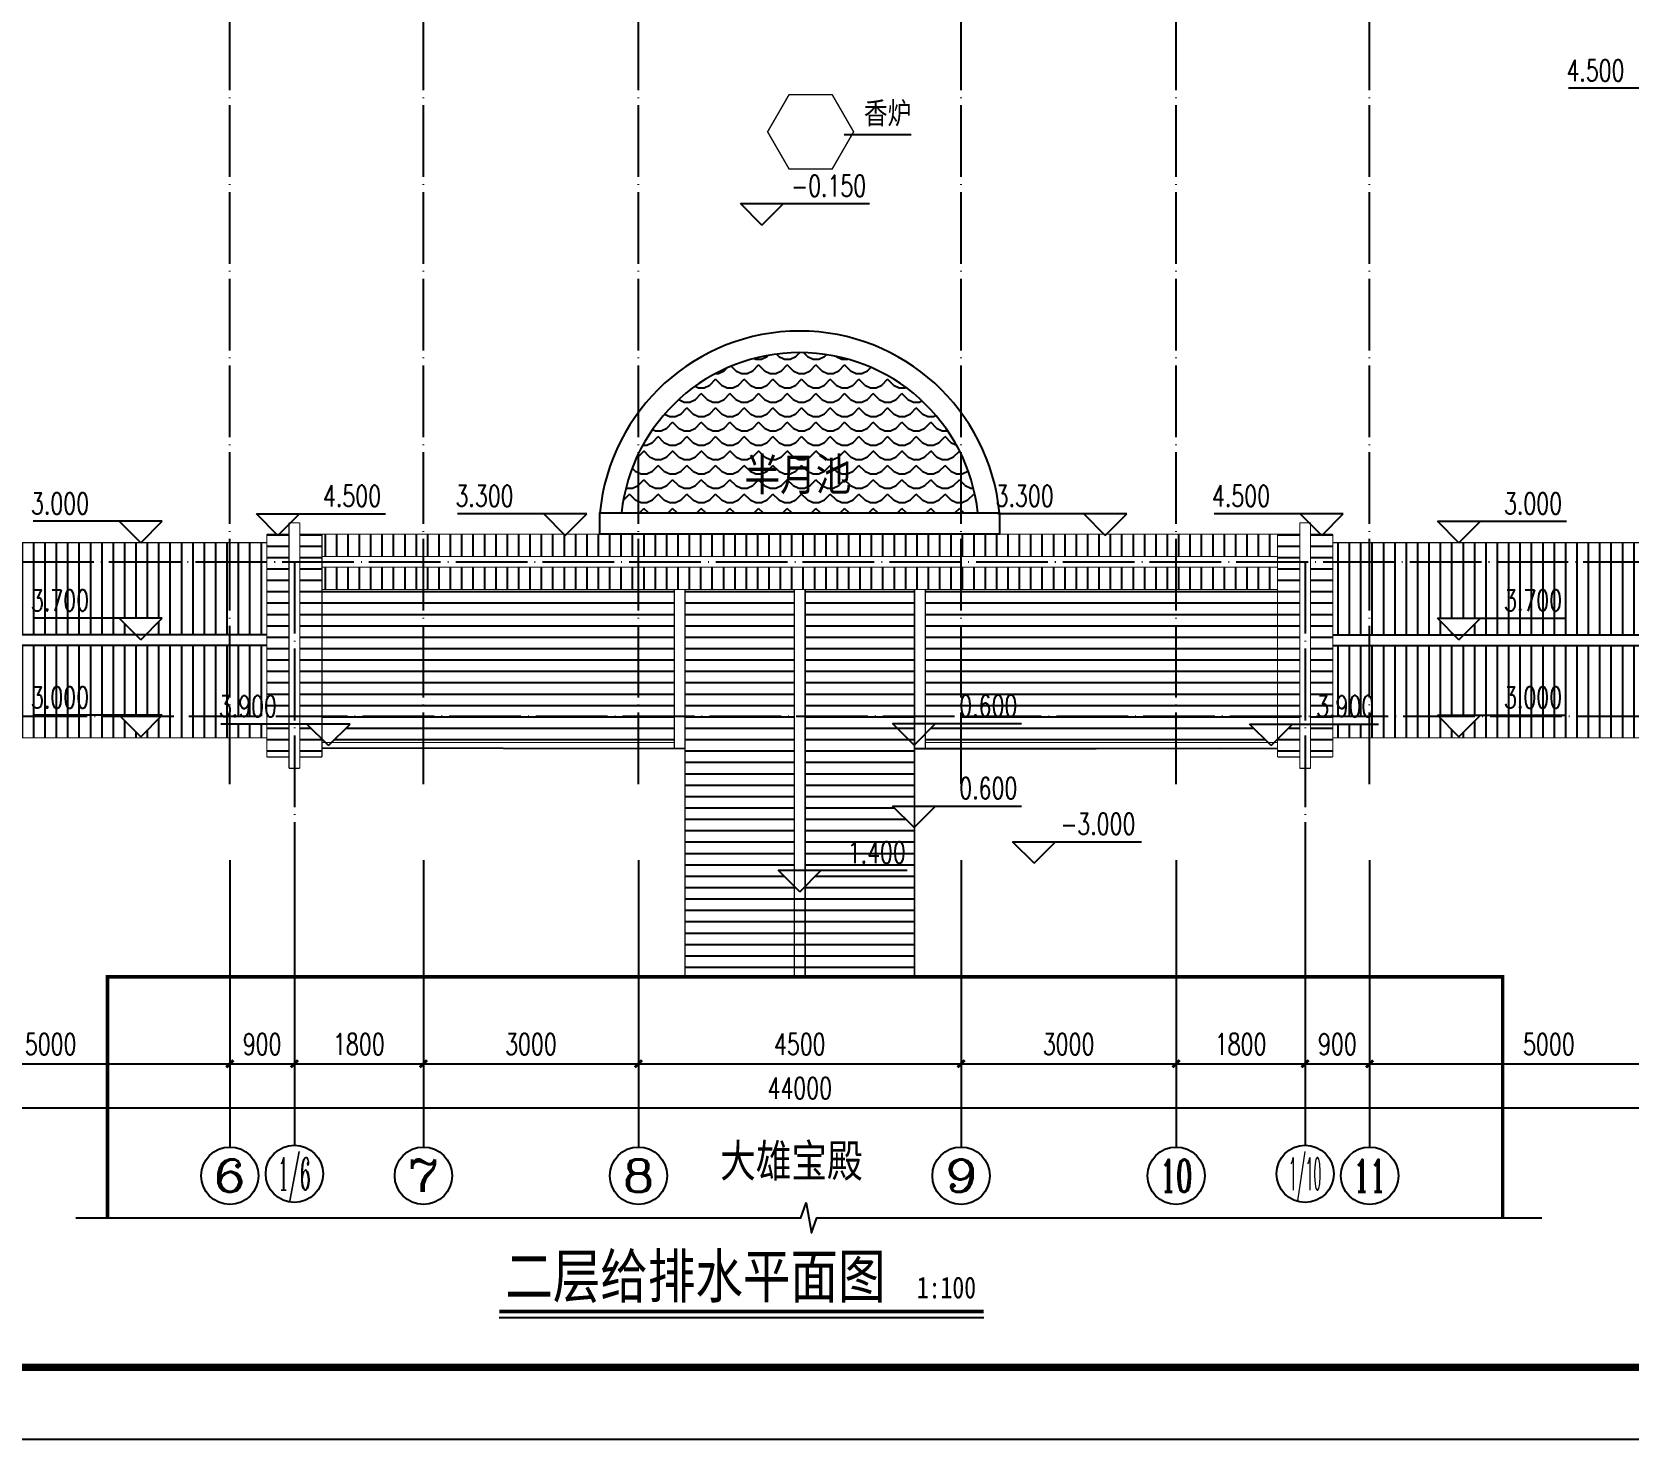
# Model space of a CAD drawing. Extents: x 8254 to 366479, y -216343 to -120021.
# Drawn here: x 194503 to 216783, y -178891 to -159263 of the extents above; entities that cross this region are included whole.
import ezdxf
from ezdxf.enums import TextEntityAlignment as Align

# ---------------------------------------------------------------- set-up
doc = ezdxf.new("R2010")
doc.units = 0
doc.header["$LTSCALE"] = 500
doc.header["$MEASUREMENT"] = 0
doc.linetypes.add('DOTE', pattern=[2.42, 2, -0.2, 0.02, -0.2])
doc.layers.get('0').update_dxf_attribs({"linetype": 'CONTINUOUS'})
doc.layers.get('Defpoints').update_dxf_attribs({"linetype": 'CONTINUOUS'})
for name, color, linetype in [('AXIS', 3, 'CONTINUOUS'), ('AXIS_TEXT', 7, 'CONTINUOUS'), ('DIM_ELEV', 3, 'CONTINUOUS'), ('DIM_SYMB', 3, 'CONTINUOUS'), ('DOTE', 1, 'DOTE'), ('PUB_TITLE', 4, 'CONTINUOUS')]:
    doc.layers.add(name, color=color, linetype=linetype)
doc.styles.add('_TCH_AXIS', font='COMPLEX', dxfattribs={"bigfont": 'GBCBIG'})
doc.styles.add('_TCH_DIM', font='SIMPLEX', dxfattribs={"bigfont": 'GBCBIG'})
doc.styles.add('_TCH_DIM_T3', font='SIMPLEX', dxfattribs={"width": 0.705882, "bigfont": 'GBCBIG'})
doc.styles.add('COMPLEX', font='COMPLEX')
doc.styles.add('宋体', font='SimSun.ttf', dxfattribs={"width": 0.8})
doc.dimstyles.new('_TCH_ARCH&&100', dxfattribs={"dimtxt": 297.5, "dimasz": 100, "dimexe": 250, "dimexo": 300, "dimgap": 126.25, "dimtad": 1, "dimlfac": 0.001, "dimzin": 0, "dimdsep": 46, "dimtxsty": '_TCH_DIM_T3', "dimblk": 'ARCHTICK', "dimcen": 0.09, "dimclrt": 7, "dimazin": 2, "dimtfac": 1, "dimtix": 1, "dimtmove": 2, "dimatfit": 3, "dimfxl": 0, "dimtolj": 1, "dimtzin": 0, "dimarcsym": 0})
pattern_1 = [(90, (0, -78328.64), (-158.75, 1e-14), [])]
pattern_2 = [(180, (-74300, -78328.64), (-1e-14, -158.75), [])]
pattern_3 = [(180, (-74300, -78328.64), (-1e-14, -158.75), [])]

# ---------------------------------------------------------------- blocks, each defined once
blk = doc.blocks.new('rgthrt')
h = blk.add_hatch()
h.set_pattern_fill('水', color=251, scale=100, style=0)
h.set_pattern_definition([(0, (0, -78028.64), (200, 200), [80, -320]), (45, (160, -77988.64), (4e-14, 400), [113.1368, -169.7056, 113.1372, -169.70582]), (135, (320, -77988.64), (-400, 4e-14), [113.1368, -169.7056, 113.1372, -169.70582]), (26.56505, (80, -78028.64), (400, 3e-07), [89.44, -804.9872]), (26.56505, (280, -77828.64), (400, 3e-07), [89.44, -804.9872]), (333.43495, (320, -77988.64), (400, -3e-07), [89.44, -804.9872]), (333.43495, (120, -77788.64), (400, -3e-07), [89.44, -804.9872])])
h.paths.add_polyline_path([(202964.227, -165144.552), (202964.227, -165970.327), (207464.227, -165970.327), (207464.227, -165150.663, 0.627600658)])
h.paths.add_polyline_path([(207464.227, -165150.663), (207464.227, -165970.327), (207697.384, -165970.327, 0.085895055)])
h.paths.add_polyline_path([(202964.227, -165144.552, 0.086579103), (202728.119, -165970.327), (202964.227, -165970.327)])
h.paths.add_polyline_path([(204294.618, -165876.25), (206146.263, -165876.25), (206146.263, -164987.643), (204294.618, -164987.643)], flags=24)
h = blk.add_hatch()
h.set_pattern_fill('ANSI31', color=251, scale=100, angle=45, style=0)
h.set_pattern_definition([(90, (410428.45, -78328.64), (158.75, 1e-14), [])])
h.paths.add_polyline_path([(193189.227, -168880.327), (193349.227, -168880.327), (193349.227, -168805.504), (195731.091, -168805.504), (196019.963, -169094.376), (196308.835, -168805.504), (197264.227, -168805.504), (197264.227, -169110.504), (193189.227, -169110.504)])
h.paths.add_polyline_path([(197264.227, -168918.785), (197779.227, -168918.785), (197779.227, -169110.504), (197264.227, -169110.504)])
h.paths.add_polyline_path([(192989.227, -167823.004), (197264.227, -167823.004), (197264.227, -168805.504), (196308.835, -168805.504), (196319.963, -168794.376), (195719.963, -168794.376), (195731.091, -168805.504), (193349.227, -168805.504), (193349.227, -168730.327), (193189.227, -168730.327), (193189.227, -168420.327), (192989.227, -168420.327)])
h.paths.add_polyline_path([(197264.227, -167823.004), (197779.227, -167823.004), (197779.227, -168805.504), (197264.227, -168805.504)])
h.paths.add_polyline_path([(192989.227, -166655.504), (197264.227, -166655.504), (197264.227, -167673.004), (196087.391, -167673.004), (196319.963, -167440.432), (195719.963, -167440.432), (195952.536, -167673.004), (192989.227, -167673.004)])
h.paths.add_polyline_path([(197264.227, -166655.504), (197779.227, -166655.504), (197779.227, -167673.004), (197264.227, -167673.004)])
h.paths.add_polyline_path([(197264.227, -166387.008), (197779.227, -166387.008), (197779.227, -166655.504), (197264.227, -166655.504)])
h.paths.add_polyline_path([(192989.227, -166387.008), (196017.844, -166387.008), (196019.963, -166389.127), (196022.083, -166387.008), (197264.227, -166387.008), (197264.227, -166655.504), (192989.227, -166655.504)])
h.paths.add_polyline_path([(198054.445, -168893.16), (197065.695, -168893.16), (197065.695, -168446.91), (198054.445, -168446.91)], flags=9)
h.paths.add_polyline_path([(195434.338, -168768.751), (194445.588, -168768.751), (194445.588, -168322.501), (195434.338, -168322.501)], flags=24)
h.paths.add_polyline_path([(195434.338, -167414.807), (194445.588, -167414.807), (194445.588, -166968.557), (195434.338, -166968.557)], flags=24)
h = blk.add_hatch()
h.set_pattern_fill('ANSI31', color=251, scale=100, angle=135, style=0)
h.set_pattern_definition(pattern_3)
h.paths.add_polyline_path([(198549.227, -166270.327), (198239.227, -166270.327), (198239.227, -166655.504), (198549.227, -166655.504)])
h.paths.add_polyline_path([(198089.227, -166270.327), (197779.227, -166270.327), (197779.227, -166655.504), (198089.227, -166655.504)])
h.paths.add_polyline_path([(198089.227, -166655.504), (197779.227, -166655.504), (197779.227, -168805.504), (198089.227, -168805.504)])
h.paths.add_polyline_path([(198549.227, -166655.504), (198239.227, -166655.504), (198239.227, -168805.504), (198549.227, -168805.504)])
h.paths.add_polyline_path([(198340.07, -168918.785), (198239.227, -168918.785), (198239.227, -169375.504), (198549.227, -169375.504), (198549.227, -169127.942)])
h.paths.add_polyline_path([(198089.227, -168918.785), (197779.227, -168918.785), (197779.227, -169375.504), (198089.227, -169375.504)])
h.paths.add_polyline_path([(197065.695, -168893.16), (198054.445, -168893.16), (198054.445, -168446.91), (197065.695, -168446.91)], flags=9)
h = blk.add_hatch()
h.set_pattern_fill('ANSI31', color=251, scale=100, angle=45, style=0)
h.set_pattern_definition(pattern_1)
h.paths.add_polyline_path([(211879.227, -166270.327), (210464.227, -166270.327), (210464.227, -166580.327), (211879.227, -166580.327)])
h.paths.add_polyline_path([(211879.227, -166730.327), (210464.227, -166730.327), (210464.227, -167040.327), (211879.227, -167040.327)])
h.paths.add_polyline_path([(210464.227, -166730.327), (207464.227, -166730.327), (207464.227, -167040.327), (210464.227, -167040.327)])
h.paths.add_polyline_path([(210464.227, -166270.327), (209490.457, -166270.327), (209475.954, -166284.829), (209461.452, -166270.327), (207464.227, -166270.327), (207464.227, -166580.327), (210464.227, -166580.327)])
h.paths.add_polyline_path([(207464.227, -166730.327), (202964.227, -166730.327), (202964.227, -167040.327), (207464.227, -167040.327)])
h.paths.add_polyline_path([(207464.227, -166270.327), (202964.227, -166270.327), (202964.227, -166580.327), (207464.227, -166580.327)])
h.paths.add_polyline_path([(202964.227, -166730.327), (199964.227, -166730.327), (199964.227, -167040.327), (202964.227, -167040.327)])
h.paths.add_polyline_path([(202964.227, -166270.327), (201956.275, -166270.327), (201941.772, -166284.829), (201927.27, -166270.327), (199964.227, -166270.327), (199964.227, -166580.327), (202964.227, -166580.327)])
h.paths.add_polyline_path([(199964.227, -166270.327), (198549.227, -166270.327), (198549.227, -166580.327), (199964.227, -166580.327)])
h.paths.add_polyline_path([(199964.227, -166730.327), (198549.227, -166730.327), (198549.227, -167040.327), (199964.227, -167040.327)])
h = blk.add_hatch()
h.set_pattern_fill('ANSI31', color=251, scale=100, angle=135, style=0)
h.set_pattern_definition(pattern_3)
h.paths.add_polyline_path([(212189.227, -166270.327), (211879.227, -166270.327), (211879.227, -166655.504), (212189.227, -166655.504)])
h.paths.add_polyline_path([(212649.227, -166270.327), (212509.251, -166270.327), (212494.749, -166284.829), (212480.247, -166270.327), (212339.227, -166270.327), (212339.227, -166655.504), (212649.227, -166655.504)])
h.paths.add_polyline_path([(212649.227, -166655.504), (212339.227, -166655.504), (212339.227, -168805.504), (212649.227, -168805.504)])
h.paths.add_polyline_path([(212189.227, -166655.504), (211879.227, -166655.504), (211879.227, -168805.504), (212189.227, -168805.504)])
h.paths.add_polyline_path([(212189.227, -168805.504), (211879.227, -168805.504), (211879.227, -168918.785), (212189.227, -168918.785)])
h.paths.add_polyline_path([(212189.227, -168918.785), (212088.384, -168918.785), (211879.227, -169127.942), (211879.227, -169375.504), (212189.227, -169375.504)])
h.paths.add_polyline_path([(212649.227, -168918.785), (212339.227, -168918.785), (212339.227, -169375.504), (212649.227, -169375.504)])
h.paths.add_polyline_path([(212649.227, -168805.504), (212339.227, -168805.504), (212339.227, -168918.785), (212649.227, -168918.785)])
h.paths.add_polyline_path([(212374.009, -168893.16), (213362.759, -168893.16), (213362.759, -168446.91), (212374.009, -168446.91)], flags=9)
h = blk.add_hatch()
h.set_pattern_fill('ANSI31', color=251, scale=100, angle=45, style=0)
h.set_pattern_definition(pattern_1)
h.paths.add_polyline_path([(217239.227, -168880.327), (217079.227, -168880.327), (217079.227, -168805.504), (214697.363, -168805.504), (214408.491, -169094.376), (214119.619, -168805.504), (213164.227, -168805.504), (213164.227, -169110.504), (217239.227, -169110.504)])
h.paths.add_polyline_path([(213164.227, -168918.785), (212649.227, -168918.785), (212649.227, -169110.504), (213164.227, -169110.504)])
h.paths.add_polyline_path([(217439.227, -167823.004), (213164.227, -167823.004), (213164.227, -168805.504), (214119.619, -168805.504), (214108.491, -168794.376), (214708.491, -168794.376), (214697.363, -168805.504), (217079.227, -168805.504), (217079.227, -168730.327), (217239.227, -168730.327), (217239.227, -168420.327), (217439.227, -168420.327)])
h.paths.add_polyline_path([(213164.227, -167823.004), (212649.227, -167823.004), (212649.227, -168805.504), (213164.227, -168805.504)])
h.paths.add_polyline_path([(217439.227, -166655.504), (213164.227, -166655.504), (213164.227, -167673.004), (214341.063, -167673.004), (214108.491, -167440.432), (214708.491, -167440.432), (214475.918, -167673.004), (217439.227, -167673.004)])
h.paths.add_polyline_path([(213164.227, -166655.504), (212649.227, -166655.504), (212649.227, -167673.004), (213164.227, -167673.004)])
h.paths.add_polyline_path([(213164.227, -166387.008), (212649.227, -166387.008), (212649.227, -166655.504), (213164.227, -166655.504)])
h.paths.add_polyline_path([(217439.227, -166387.008), (214410.611, -166387.008), (214408.491, -166389.127), (214406.371, -166387.008), (213164.227, -166387.008), (213164.227, -166655.504), (217439.227, -166655.504)])
h.paths.add_polyline_path([(212374.009, -168893.16), (213362.759, -168893.16), (213362.759, -168446.91), (212374.009, -168446.91)], flags=9)
h.paths.add_polyline_path([(214994.116, -168768.751), (215982.866, -168768.751), (215982.866, -168322.501), (214994.116, -168322.501)], flags=24)
h.paths.add_polyline_path([(214994.116, -167414.807), (215982.866, -167414.807), (215982.866, -166968.557), (214994.116, -166968.557)], flags=24)
h = blk.add_hatch()
h.set_pattern_fill('ANSI31', color=251, scale=100, angle=135, style=0)
h.set_pattern_definition([(180, (0, -78328.64), (-1e-14, -158.75), [])])
h.paths.add_polyline_path([(207464.227, -167040.327), (206964.227, -167040.327), (206964.227, -168805.504), (207464.227, -168805.504)])
h.paths.add_polyline_path([(207464.227, -168910.105), (207108.901, -168910.105), (206964.227, -169054.779), (206964.227, -169175.504), (207464.227, -169175.504)])
h.paths.add_polyline_path([(210464.227, -168805.504), (207464.227, -168805.504), (207464.227, -169175.504), (210464.227, -169175.504)])
h.paths.add_polyline_path([(210464.227, -167040.327), (207464.227, -167040.327), (207464.227, -168805.504), (210464.227, -168805.504)])
h.paths.add_polyline_path([(211488.384, -168918.785), (211879.227, -168918.785), (211879.227, -168805.504), (210464.227, -168805.504), (210464.227, -169175.504), (211745.104, -169175.504)])
h.paths.add_polyline_path([(211879.227, -167040.327), (210464.227, -167040.327), (210464.227, -168805.504), (211879.227, -168805.504)])
h.paths.add_polyline_path([(203464.227, -167040.327), (202964.227, -167040.327), (202964.227, -168805.504), (203464.227, -168805.504)])
h.paths.add_polyline_path([(203464.227, -168805.504), (202964.227, -168805.504), (202964.227, -169175.504), (203464.227, -169175.504)])
h.paths.add_polyline_path([(202964.227, -168805.504), (199964.227, -168805.504), (199964.227, -169175.504), (202964.227, -169175.504)])
h.paths.add_polyline_path([(202964.227, -167040.327), (199964.227, -167040.327), (199964.227, -168805.504), (202964.227, -168805.504)])
h.paths.add_polyline_path([(199964.227, -167040.327), (198549.227, -167040.327), (198549.227, -168805.504), (199964.227, -168805.504)])
h.paths.add_polyline_path([(199964.227, -168805.504), (198549.227, -168805.504), (198549.227, -168918.785), (198940.07, -168918.785), (198683.351, -169175.504), (199964.227, -169175.504)])
h.paths.add_polyline_path([(207134.526, -168884.48), (208383.276, -168884.48), (208383.276, -168438.23), (207134.526, -168438.23)], flags=9)
h = blk.add_hatch()
h.set_pattern_fill('ANSI31', color=251, scale=100, angle=135, style=0)
h.set_pattern_definition(pattern_2)
h.paths.add_polyline_path([(205139.227, -167040.327), (203614.227, -167040.327), (203614.227, -168805.504), (205139.227, -168805.504)])
h.paths.add_polyline_path([(205139.227, -168805.504), (203614.227, -168805.504), (203614.227, -172443.423), (205289.223, -172443.423), (205289.259, -171180.93), (205213.271, -171256.918), (204913.271, -170956.918), (205139.227, -170956.918)])
h = blk.add_hatch()
h.set_pattern_fill('ANSI31', color=251, scale=100, angle=135, style=0)
h.set_pattern_definition(pattern_2)
h.paths.add_polyline_path([(206814.227, -167040.327), (205289.376, -167040.327), (205289.326, -168805.504), (206814.227, -168805.504)])
h.paths.add_polyline_path([(206814.227, -168805.504), (205289.326, -168805.504), (205289.265, -170956.918), (205513.271, -170956.918), (205289.259, -171180.93), (205289.223, -172443.423), (206814.227, -172443.423), (206814.227, -170357.166), (206808.901, -170362.492), (206508.901, -170062.492), (206814.227, -170062.492)])
h.paths.add_polyline_path([(205798.896, -170931.293), (206787.646, -170931.293), (206787.646, -170485.043), (205798.896, -170485.043)], flags=24)
at = {"color": 251}
for p, q in [((205831.695, -160695.539), (206769.936, -160695.539)), ((197779.227, -167673.004), (192989.227, -167673.004)), ((212649.227, -167673.004), (217439.227, -167673.004)), ((197779.227, -167823.004), (192989.227, -167823.004)), ((212649.227, -167823.004), (217439.227, -167823.004)), ((203610.821, -169263.441), (198549.227, -169253.697)), ((206817.633, -169263.441), (211879.227, -169253.697)), ((206817.633, -169263.441), (211067.604, -169255.259))]:
    blk.add_line(p, q, dxfattribs=at)
at = {"color": 251, "const_width": 20}
blk.add_lwpolyline([(205065.59, -160136.089), (204765.59, -160655.704), (205065.59, -161175.32), (205665.59, -161175.32), (205965.59, -160655.704), (205665.59, -160136.089)], close=True, dxfattribs=at)
at = {"color": 251}
blk.add_lwpolyline([(202426.616, -165970.327), (208001.63, -165970.327), (208001.63, -166270.327), (202426.616, -166270.327)], close=True, dxfattribs=at)
for points, const_width in [([(198089.227, -166110.327), (198239.227, -166110.327)], 15), ([(198089.227, -166110.327), (198089.227, -169535.504)], 15), ([(198239.227, -166110.327), (198239.227, -169535.504)], 15), ([(212339.227, -166110.327), (212189.227, -166110.327)], 15), ([(212189.227, -166110.327), (212189.227, -169535.504)], 15), ([(212339.227, -166110.327), (212339.227, -169535.504)], 15), ([(192989.227, -166387.008), (197779.227, -166387.008)], 20), ([(197779.227, -166270.327), (198089.227, -166270.327)], 15), ([(197779.227, -166270.327), (197779.227, -169375.504)], 15), ([(212189.227, -166270.327), (198239.227, -166270.327)], 15), ([(198549.227, -166270.327), (198549.227, -169375.504)], 15), ([(211879.227, -166270.327), (211879.227, -169375.504)], 15), ([(212649.227, -166270.327), (212339.227, -166270.327)], 15), ([(217439.227, -166387.008), (212649.227, -166387.008)], 20), ([(212649.227, -166270.327), (212649.227, -169375.504)], 15), ([(211879.227, -166580.327), (198549.227, -166580.327)], 15), ([(211879.227, -166730.327), (198549.227, -166730.327)], 15), ([(211879.227, -167040.327), (198549.227, -167040.327)], 15), ([(203464.227, -167040.327), (203464.227, -169263.159)], 20), ([(203614.227, -167040.327), (203614.227, -172443.423)], 20), ([(205139.227, -167040.327), (205139.227, -172431.859)], 20), ([(205289.376, -167040.327), (205289.223, -172443.423)], 20), ([(206814.227, -167040.327), (206814.227, -172443.423)], 20), ([(206964.227, -167040.327), (206964.227, -169263.159)], 20), ([(197779.227, -167673.004), (192989.227, -167673.004)], 15), ([(212649.227, -167673.004), (217439.227, -167673.004)], 15), ([(197779.227, -167823.004), (192989.227, -167823.004)], 15), ([(212649.227, -167823.004), (217439.227, -167823.004)], 15), ([(193189.227, -169110.504), (197779.227, -169110.504)], 15), ([(198549.227, -169175.504), (203464.227, -169175.504)], 15), ([(198549.227, -169255.504), (203614.227, -169255.504)], 15), ([(198549.227, -169255.504), (203614.227, -169255.504)], 15), ([(198549.227, -169255.504), (203614.227, -169255.504)], 15), ([(199349.404, -169175.504), (203464.227, -169175.504)], 15), ([(199349.404, -169175.504), (203464.227, -169175.504)], 15), ([(203614.227, -169149.438), (203614.227, -172443.423)], 20), ([(203614.227, -169149.438), (203614.227, -172443.423)], 20), ([(206814.227, -169149.438), (206814.227, -172443.423)], 20), ([(211079.05, -169255.504), (206814.227, -169255.504)], 15), ([(211879.227, -169255.504), (206814.227, -169255.504)], 15), ([(211079.05, -169175.504), (206964.227, -169175.504)], 15), ([(211879.227, -169175.504), (206964.227, -169175.504)], 15), ([(217239.227, -169110.504), (212649.227, -169110.504)], 15), ([(197779.227, -169375.504), (198089.227, -169375.504)], 20), ([(198089.227, -169535.504), (198239.227, -169535.504)], 20), ([(198239.227, -169375.504), (198549.227, -169375.504)], 20), ([(212189.227, -169375.504), (211879.227, -169375.504)], 20), ([(212339.227, -169535.504), (212189.227, -169535.504)], 20), ([(212649.227, -169375.504), (212339.227, -169375.504)], 20), ([(195558.784, -175805.532), (195558.784, -172443.423), (215019.554, -172443.423), (215019.554, -175805.532)], 50)]:
    blk.add_lwpolyline(points, dxfattribs=dict(at, const_width=const_width))
for radius, start, end in [(2798.594, 5.4082258, 174.5917742), (2498.594, 6.0598784, 173.9401216)]:
    blk.add_arc((205212.752, -166234.098), radius, start, end, dxfattribs=at)
at = {"layer": 'DIM_ELEV', "color": 251}
for p, q in [((217739.227, -160048.137), (215939.227, -160048.137)), ((204687.14, -161957.956), (204387.14, -161657.956)), ((204387.14, -161657.956), (206187.14, -161657.956)), ((204687.14, -161957.956), (204987.14, -161657.956)), ((196319.963, -166089.127), (194519.963, -166089.127)), ((196019.963, -166389.127), (195719.963, -166089.127)), ((196019.963, -166389.127), (196319.963, -166089.127)), ((197933.706, -166284.829), (197633.706, -165984.829)), ((197633.706, -165984.829), (199433.706, -165984.829)), ((197933.706, -166284.829), (198233.706, -165984.829)), ((202241.772, -165984.829), (200441.772, -165984.829)), ((201941.772, -166284.829), (201641.772, -165984.829)), ((201941.772, -166284.829), (202241.772, -165984.829)), ((209775.954, -165984.829), (207975.954, -165984.829)), ((209475.954, -166284.829), (209175.954, -165984.829)), ((209475.954, -166284.829), (209775.954, -165984.829)), ((212794.749, -165984.829), (210994.749, -165984.829)), ((212494.749, -166284.829), (212194.749, -165984.829)), ((212494.749, -166284.829), (212794.749, -165984.829)), ((214408.491, -166389.127), (214108.491, -166089.127)), ((214108.491, -166089.127), (215908.491, -166089.127)), ((214408.491, -166389.127), (214708.491, -166089.127)), ((196319.963, -167440.432), (194519.963, -167440.432)), ((196019.963, -167740.432), (195719.963, -167440.432)), ((196019.963, -167740.432), (196319.963, -167440.432)), ((214408.491, -167740.432), (214108.491, -167440.432)), ((214108.491, -167440.432), (215908.491, -167440.432)), ((214408.491, -167740.432), (214708.491, -167440.432)), ((196319.963, -168794.376), (194519.963, -168794.376)), ((196019.963, -169094.376), (195719.963, -168794.376)), ((196019.963, -169094.376), (196319.963, -168794.376)), ((214408.491, -169094.376), (214108.491, -168794.376)), ((214108.491, -168794.376), (215908.491, -168794.376)), ((214408.491, -169094.376), (214708.491, -168794.376)), ((198940.07, -168918.785), (197140.07, -168918.785)), ((198640.07, -169218.785), (198340.07, -168918.785)), ((198640.07, -169218.785), (198940.07, -168918.785)), ((206808.901, -169210.105), (206508.901, -168910.105)), ((206508.901, -168910.105), (208308.901, -168910.105)), ((206808.901, -169210.105), (207108.901, -168910.105)), ((211788.384, -169218.785), (211488.384, -168918.785)), ((211488.384, -168918.785), (213288.384, -168918.785)), ((211788.384, -169218.785), (212088.384, -168918.785)), ((206808.901, -170362.492), (206508.901, -170062.492)), ((206508.901, -170062.492), (208308.901, -170062.492)), ((206808.901, -170362.492), (207108.901, -170062.492)), ((208481.963, -170859.557), (208181.963, -170559.557)), ((208181.963, -170559.557), (209981.963, -170559.557)), ((208481.963, -170859.557), (208181.963, -170559.557)), ((208181.963, -170559.557), (209981.963, -170559.557)), ((208481.963, -170859.557), (208781.963, -170559.557)), ((208481.963, -170859.557), (208781.963, -170559.557)), ((205213.271, -171256.918), (204913.271, -170956.918)), ((204913.271, -170956.918), (206713.271, -170956.918)), ((205213.271, -171256.918), (205513.271, -170956.918))]:
    blk.add_line(p, q, dxfattribs=at)
at = {"layer": 'DOTE', "color": 251}
for p, q in [((197264.227, -169755.504), (197264.227, -143155.504)), ((199964.227, -169755.504), (199964.227, -143155.504)), ((202964.227, -169755.504), (202964.227, -143155.504)), ((207464.227, -169755.504), (207464.227, -143155.504)), ((210464.227, -169755.504), (210464.227, -143155.504)), ((213164.227, -169755.504), (213164.227, -143155.504)), ((182264.227, -166655.504), (228464.227, -166655.504)), ((198164.227, -166655.504), (198164.227, -174791.547)), ((212264.227, -166655.504), (212264.227, -174791.547)), ((189433.644, -168805.504), (228664.227, -168805.504))]:
    blk.add_line(p, q, dxfattribs=at)
at = {"color": 251, "style": '宋体', "width": 0.8}
for s, height, p in [('香炉', 303.7975, (206108.259, -160546.239, 7005.198)), ('半月池', 455.6962, (204442.719, -165662.326, 1099890))]:
    blk.add_text(s, height=height, dxfattribs=at).set_placement(p)
at = {"layer": 'DIM_ELEV', "color": 7, "style": '_TCH_DIM', "width": 0.705882}
for s, p in [('4.500', (215909.227, -159948.037)), ('-0.150', (205097.14, -161557.856)), ('3.000', (194489.963, -165989.027)), ('4.500', (198563.706, -165884.729)), ('3.300', (200411.772, -165884.729)), ('3.300', (207945.954, -165884.729)), ('4.500', (210964.749, -165884.729)), ('3.000', (215038.491, -165989.027)), ('3.700', (194489.963, -167340.332)), ('3.700', (215038.491, -167340.332)), ('3.000', (194489.963, -168694.276)), ('3.000', (215038.491, -168694.276)), ('3.900', (197110.07, -168818.685)), ('0.600', (207438.901, -168810.005)), ('3.900', (212418.384, -168818.685)), ('0.600', (207438.901, -169962.392)), ('-3.000', (208851.963, -170459.457)), ('-3.000', (208851.963, -170459.457)), ('1.400', (205883.271, -170856.818))]:
    blk.add_text(s, height=297.5, dxfattribs=at).set_placement(p)
blk = doc.blocks.new('_ArchTick')
at = {"color": 0, "linetype": 'ByBlock', "const_width": 0.4}
blk.add_lwpolyline([(-0.5, -0.5), (0.5, 0.5)], dxfattribs=at)
blk = doc.blocks.new('*D167')
at = {"layer": 'AXIS', "color": 0, "lineweight": -2}
for p, q in [((192264, -170857), (192264, -173907)), ((197264, -170857), (197264, -173907)), ((192264, -173657), (197264, -173657))]:
    blk.add_line(p, q, dxfattribs=at)
at = {"layer": 'Defpoints', "color": 0}
for p in [(192264, -170557), (197264, -170557), (197264, -173657)]:
    blk.add_point(p, dxfattribs=at)
at = {"layer": 'AXIS', "color": 0, "lineweight": -2, "xscale": 100, "yscale": 100, "zscale": 100, "rotation": 180}
blk.add_blockref('_ArchTick', (192264, -173657), dxfattribs=at)
at = {"layer": 'AXIS', "color": 0, "lineweight": -2, "xscale": 100, "yscale": 100, "zscale": 100}
blk.add_blockref('_ArchTick', (197264, -173657), dxfattribs=at)
at = {"layer": 'AXIS', "color": 7, "insert": (194764, -173382), "char_height": 297.5, "attachment_point": 5, "style": '_TCH_DIM_T3'}
blk.add_mtext('\\A1;5000', dxfattribs=at)
blk = doc.blocks.new('*D168')
at = {"layer": 'AXIS', "color": 0, "lineweight": -2}
for p, q in [((197264, -170857), (197264, -173907)), ((198164, -170857), (198164, -173907)), ((197264, -173657), (198164, -173657))]:
    blk.add_line(p, q, dxfattribs=at)
at = {"layer": 'Defpoints', "color": 0}
for p in [(197264, -170557), (198164, -170557), (198164, -173657)]:
    blk.add_point(p, dxfattribs=at)
at = {"layer": 'AXIS', "color": 0, "lineweight": -2, "xscale": 100, "yscale": 100, "zscale": 100, "rotation": 180}
blk.add_blockref('_ArchTick', (197264, -173657), dxfattribs=at)
at = {"layer": 'AXIS', "color": 0, "lineweight": -2, "xscale": 100, "yscale": 100, "zscale": 100}
blk.add_blockref('_ArchTick', (198164, -173657), dxfattribs=at)
at = {"layer": 'AXIS', "color": 7, "insert": (197714, -173382), "char_height": 297.5, "attachment_point": 5, "style": '_TCH_DIM_T3'}
blk.add_mtext('\\A1;900', dxfattribs=at)
blk = doc.blocks.new('*D169')
at = {"layer": 'AXIS', "color": 0, "lineweight": -2}
for p, q in [((198164, -170857), (198164, -173907)), ((199964, -170857), (199964, -173907)), ((198164, -173657), (199964, -173657))]:
    blk.add_line(p, q, dxfattribs=at)
at = {"layer": 'Defpoints', "color": 0}
for p in [(198164, -170557), (199964, -170557), (199964, -173657)]:
    blk.add_point(p, dxfattribs=at)
at = {"layer": 'AXIS', "color": 0, "lineweight": -2, "xscale": 100, "yscale": 100, "zscale": 100, "rotation": 180}
blk.add_blockref('_ArchTick', (198164, -173657), dxfattribs=at)
at = {"layer": 'AXIS', "color": 0, "lineweight": -2, "xscale": 100, "yscale": 100, "zscale": 100}
blk.add_blockref('_ArchTick', (199964, -173657), dxfattribs=at)
at = {"layer": 'AXIS', "color": 7, "insert": (199064, -173382), "char_height": 297.5, "attachment_point": 5, "style": '_TCH_DIM_T3'}
blk.add_mtext('\\A1;1800', dxfattribs=at)
blk = doc.blocks.new('*D170')
at = {"layer": 'AXIS', "color": 0, "lineweight": -2}
for p, q in [((199964, -170857), (199964, -173907)), ((202964, -170857), (202964, -173907)), ((199964, -173657), (202964, -173657))]:
    blk.add_line(p, q, dxfattribs=at)
at = {"layer": 'Defpoints', "color": 0}
for p in [(199964, -170557), (202964, -170557), (202964, -173657)]:
    blk.add_point(p, dxfattribs=at)
at = {"layer": 'AXIS', "color": 0, "lineweight": -2, "xscale": 100, "yscale": 100, "zscale": 100, "rotation": 180}
blk.add_blockref('_ArchTick', (199964, -173657), dxfattribs=at)
at = {"layer": 'AXIS', "color": 0, "lineweight": -2, "xscale": 100, "yscale": 100, "zscale": 100}
blk.add_blockref('_ArchTick', (202964, -173657), dxfattribs=at)
at = {"layer": 'AXIS', "color": 7, "insert": (201464, -173382), "char_height": 297.5, "attachment_point": 5, "style": '_TCH_DIM_T3'}
blk.add_mtext('\\A1;3000', dxfattribs=at)
blk = doc.blocks.new('*D171')
at = {"layer": 'AXIS', "color": 0, "lineweight": -2}
for p, q in [((202964, -170857), (202964, -173907)), ((207464, -170857), (207464, -173907)), ((202964, -173657), (207464, -173657))]:
    blk.add_line(p, q, dxfattribs=at)
at = {"layer": 'Defpoints', "color": 0}
for p in [(202964, -170557), (207464, -170557), (207464, -173657)]:
    blk.add_point(p, dxfattribs=at)
at = {"layer": 'AXIS', "color": 0, "lineweight": -2, "xscale": 100, "yscale": 100, "zscale": 100, "rotation": 180}
blk.add_blockref('_ArchTick', (202964, -173657), dxfattribs=at)
at = {"layer": 'AXIS', "color": 0, "lineweight": -2, "xscale": 100, "yscale": 100, "zscale": 100}
blk.add_blockref('_ArchTick', (207464, -173657), dxfattribs=at)
at = {"layer": 'AXIS', "color": 7, "insert": (205214, -173382), "char_height": 297.5, "attachment_point": 5, "style": '_TCH_DIM_T3'}
blk.add_mtext('\\A1;4500', dxfattribs=at)
blk = doc.blocks.new('*D172')
at = {"layer": 'AXIS', "color": 0, "lineweight": -2}
for p, q in [((207464, -170857), (207464, -173907)), ((210464, -170857), (210464, -173907)), ((207464, -173657), (210464, -173657))]:
    blk.add_line(p, q, dxfattribs=at)
at = {"layer": 'Defpoints', "color": 0}
for p in [(207464, -170557), (210464, -170557), (210464, -173657)]:
    blk.add_point(p, dxfattribs=at)
at = {"layer": 'AXIS', "color": 0, "lineweight": -2, "xscale": 100, "yscale": 100, "zscale": 100, "rotation": 180}
blk.add_blockref('_ArchTick', (207464, -173657), dxfattribs=at)
at = {"layer": 'AXIS', "color": 0, "lineweight": -2, "xscale": 100, "yscale": 100, "zscale": 100}
blk.add_blockref('_ArchTick', (210464, -173657), dxfattribs=at)
at = {"layer": 'AXIS', "color": 7, "insert": (208964, -173382), "char_height": 297.5, "attachment_point": 5, "style": '_TCH_DIM_T3'}
blk.add_mtext('\\A1;3000', dxfattribs=at)
blk = doc.blocks.new('*D173')
at = {"layer": 'AXIS', "color": 0, "lineweight": -2}
for p, q in [((210464, -170857), (210464, -173907)), ((212264, -170857), (212264, -173907)), ((210464, -173657), (212264, -173657))]:
    blk.add_line(p, q, dxfattribs=at)
at = {"layer": 'Defpoints', "color": 0}
for p in [(210464, -170557), (212264, -170557), (212264, -173657)]:
    blk.add_point(p, dxfattribs=at)
at = {"layer": 'AXIS', "color": 0, "lineweight": -2, "xscale": 100, "yscale": 100, "zscale": 100, "rotation": 180}
blk.add_blockref('_ArchTick', (210464, -173657), dxfattribs=at)
at = {"layer": 'AXIS', "color": 0, "lineweight": -2, "xscale": 100, "yscale": 100, "zscale": 100}
blk.add_blockref('_ArchTick', (212264, -173657), dxfattribs=at)
at = {"layer": 'AXIS', "color": 7, "insert": (211364, -173382), "char_height": 297.5, "attachment_point": 5, "style": '_TCH_DIM_T3'}
blk.add_mtext('\\A1;1800', dxfattribs=at)
blk = doc.blocks.new('*D174')
at = {"layer": 'AXIS', "color": 0, "lineweight": -2}
for p, q in [((212264, -170857), (212264, -173907)), ((213164, -170857), (213164, -173907)), ((212264, -173657), (213164, -173657))]:
    blk.add_line(p, q, dxfattribs=at)
at = {"layer": 'Defpoints', "color": 0}
for p in [(212264, -170557), (213164, -170557), (213164, -173657)]:
    blk.add_point(p, dxfattribs=at)
at = {"layer": 'AXIS', "color": 0, "lineweight": -2, "xscale": 100, "yscale": 100, "zscale": 100, "rotation": 180}
blk.add_blockref('_ArchTick', (212264, -173657), dxfattribs=at)
at = {"layer": 'AXIS', "color": 0, "lineweight": -2, "xscale": 100, "yscale": 100, "zscale": 100}
blk.add_blockref('_ArchTick', (213164, -173657), dxfattribs=at)
at = {"layer": 'AXIS', "color": 7, "insert": (212714, -173382), "char_height": 297.5, "attachment_point": 5, "style": '_TCH_DIM_T3'}
blk.add_mtext('\\A1;900', dxfattribs=at)
blk = doc.blocks.new('*D175')
at = {"layer": 'AXIS', "color": 0, "lineweight": -2}
for p, q in [((213164, -170857), (213164, -173907)), ((218164, -170857), (218164, -173907)), ((213164, -173657), (218164, -173657))]:
    blk.add_line(p, q, dxfattribs=at)
at = {"layer": 'Defpoints', "color": 0}
for p in [(213164, -170557), (218164, -170557), (218164, -173657)]:
    blk.add_point(p, dxfattribs=at)
at = {"layer": 'AXIS', "color": 0, "lineweight": -2, "xscale": 100, "yscale": 100, "zscale": 100, "rotation": 180}
blk.add_blockref('_ArchTick', (213164, -173657), dxfattribs=at)
at = {"layer": 'AXIS', "color": 0, "lineweight": -2, "xscale": 100, "yscale": 100, "zscale": 100}
blk.add_blockref('_ArchTick', (218164, -173657), dxfattribs=at)
at = {"layer": 'AXIS', "color": 7, "insert": (215664, -173382), "char_height": 297.5, "attachment_point": 5, "style": '_TCH_DIM_T3'}
blk.add_mtext('\\A1;5000', dxfattribs=at)
blk = doc.blocks.new('*D178')
at = {"layer": 'AXIS', "color": 0, "lineweight": -2}
for p, q in [((183214, -170672), (183214, -174522)), ((227214, -170672), (227214, -174522)), ((183214, -174272), (227214, -174272))]:
    blk.add_line(p, q, dxfattribs=at)
at = {"layer": 'Defpoints', "color": 0}
for p in [(183214, -170372), (227214, -170372), (227214, -174272)]:
    blk.add_point(p, dxfattribs=at)
at = {"layer": 'AXIS', "color": 0, "lineweight": -2, "xscale": 100, "yscale": 100, "zscale": 100, "rotation": 180}
blk.add_blockref('_ArchTick', (183214, -174272), dxfattribs=at)
at = {"layer": 'AXIS', "color": 0, "lineweight": -2, "xscale": 100, "yscale": 100, "zscale": 100}
blk.add_blockref('_ArchTick', (227214, -174272), dxfattribs=at)
at = {"layer": 'AXIS', "color": 7, "insert": (205214, -173997), "char_height": 297.5, "attachment_point": 5, "style": '_TCH_DIM_T3'}
blk.add_mtext('\\A1;44000', dxfattribs=at)
blk = doc.blocks.new('_AXISO')
blk.add_circle((0, 0), 0.5)
at = {"layer": 'AXIS_TEXT', "style": 'COMPLEX', "width": 1.041667}
blk.add_attdef('A', text='', height=0.56, dxfattribs=at).set_placement((-0.25, -0.28), (0.25, -0.28), align=Align.FIT)

msp = doc.modelspace()

# ---------------------------------------------------------------- linework, layer by layer
at = {"const_width": 50}
msp.add_lwpolyline([(201020.919, -177111.552), (207781.494, -177111.552)], dxfattribs=at)
msp.add_lwpolyline([(201020.919, -177196.409), (207781.494, -177196.409)])
at = {"layer": 'AXIS'}
for p, q in [((197264.227, -170818.227), (197264.227, -174818.227)), ((198164.227, -170791.547), (198164.227, -174791.547)), ((199964.227, -170818.227), (199964.227, -174818.227)), ((202964.227, -170818.227), (202964.227, -174818.227)), ((207464.227, -170818.227), (207464.227, -174818.227)), ((210464.227, -170818.227), (210464.227, -174818.227)), ((212264.227, -170791.547), (212264.227, -174791.547)), ((213164.227, -170818.227), (213164.227, -174818.227))]:
    msp.add_line(p, q, dxfattribs=at)
at = {"layer": 'DIM_SYMB'}
msp.add_lwpolyline([(195113.26, -175805.532), (205226.747, -175805.532), (205303.181, -175595.532), (205377.238, -176015.532), (205451.747, -175805.532), (215565.234, -175805.532)], dxfattribs=at)
at = {"layer": 'PUB_TITLE'}
msp.add_lwpolyline([(170921.08, -178891.405), (245221.08, -178891.405), (245221.08, -136891.405), (170921.08, -136891.405)], close=True, dxfattribs=at)
at = {"layer": 'PUB_TITLE', "const_width": 100}
msp.add_lwpolyline([(173421.08, -177891.405), (244221.08, -177891.405), (244221.08, -137891.405), (173421.08, -137891.405)], close=True, dxfattribs=at)

# ---------------------------------------------------------------- block references
msp.add_blockref('rgthrt', (0, 0))
at = {"layer": 'AXIS'}
ref = msp.add_blockref('_AXISO', (197264.227, -175218.227), dxfattribs=dict(at, xscale=800, yscale=800, zscale=800))
ref.add_attrib('A', '6', dxfattribs={"layer": 'AXIS_TEXT', "height": 452.548, "style": '_TCH_AXIS', "width": 1.5}).set_placement((197037.953, -175444.501), (197490.501, -175444.501), align=Align.FIT)
ref = msp.add_blockref('_AXISO', (198164.227, -175191.547), dxfattribs=dict(at, xscale=800, yscale=800, zscale=800))
ref.add_attrib('A', '1/6', dxfattribs={"layer": 'AXIS_TEXT', "height": 452.5483, "style": '_TCH_AXIS', "width": 0.411765}).set_placement((197937.953, -175417.821), (198390.501, -175417.821), align=Align.FIT)
ref = msp.add_blockref('_AXISO', (199964.227, -175218.227), dxfattribs=dict(at, xscale=800, yscale=800, zscale=800))
ref.add_attrib('A', '7', dxfattribs={"layer": 'AXIS_TEXT', "height": 452.548, "style": '_TCH_AXIS', "width": 1.5}).set_placement((199737.953, -175444.501), (200190.501, -175444.501), align=Align.FIT)
ref = msp.add_blockref('_AXISO', (202964.227, -175218.227), dxfattribs=dict(at, xscale=800, yscale=800, zscale=800))
ref.add_attrib('A', '8', dxfattribs={"layer": 'AXIS_TEXT', "height": 452.548, "style": '_TCH_AXIS', "width": 1.5}).set_placement((202737.953, -175444.501), (203190.501, -175444.501), align=Align.FIT)
ref = msp.add_blockref('_AXISO', (207464.227, -175218.227), dxfattribs=dict(at, xscale=800, yscale=800, zscale=800))
ref.add_attrib('A', '9', dxfattribs={"layer": 'AXIS_TEXT', "height": 452.548, "style": '_TCH_AXIS', "width": 1.5}).set_placement((207237.953, -175444.501), (207690.501, -175444.501), align=Align.FIT)
ref = msp.add_blockref('_AXISO', (210464.227, -175218.227), dxfattribs=dict(at, xscale=800, yscale=800, zscale=800))
ref.add_attrib('A', '10', dxfattribs={"layer": 'AXIS_TEXT', "height": 452.5483, "style": '_TCH_AXIS', "width": 0.724138}).set_placement((210237.953, -175444.501), (210690.501, -175444.501), align=Align.FIT)
ref = msp.add_blockref('_AXISO', (212264.227, -175191.547), dxfattribs=dict(at, xscale=800, yscale=800, zscale=800))
ref.add_attrib('A', '1/10', dxfattribs={"layer": 'AXIS_TEXT', "height": 452.5483, "style": '_TCH_AXIS', "width": 0.318182}).set_placement((212037.953, -175417.821), (212490.501, -175417.821), align=Align.FIT)
ref = msp.add_blockref('_AXISO', (213164.227, -175218.227), dxfattribs=dict(at, xscale=800, yscale=800, zscale=800))
ref.add_attrib('A', '11', dxfattribs={"layer": 'AXIS_TEXT', "height": 452.5483, "style": '_TCH_AXIS', "width": 0.875}).set_placement((212937.953, -175444.501), (213390.501, -175444.501), align=Align.FIT)

# ---------------------------------------------------------------- texts
at = {"color": 7, "style": '宋体', "width": 0.8}
for s, height, p in [('大雄宝殿', 455.6962, (204104.046, -175237.12, 1099890)), ('二层给排水平面图', 607.5949, (201105.97, -176920.892, 1099890)), ('1:100', 303.7975, (206846.776, -176929.07, 1099890))]:
    msp.add_text(s, height=height, dxfattribs=at).set_placement(p)

# ---------------------------------------------------------------- dimensions: what is measured, and where the dimension line sits
at = {"layer": 'AXIS'}
for p1, p2, distance, text, picture, middle in [((183214.227, -170371.787), (227214.227, -170371.787), -3900, '44000', '*D178', (205214.227, -173996.787)), ((192264.227, -170557.301), (197264.227, -170557.301), -3100, '5000', '*D167', (194764.227, -173382.301)), ((197264.227, -170557.301), (198164.227, -170557.301), -3100, '900', '*D168', (197714.227, -173382.301)), ((198164.227, -170557.301), (199964.227, -170557.301), -3100, '1800', '*D169', (199064.227, -173382.301)), ((199964.227, -170557.301), (202964.227, -170557.301), -3100, '3000', '*D170', (201464.227, -173382.301)), ((202964.227, -170557.301), (207464.227, -170557.301), -3100, '4500', '*D171', (205214.227, -173382.301)), ((207464.227, -170557.301), (210464.227, -170557.301), -3100, '3000', '*D172', (208964.227, -173382.301)), ((210464.227, -170557.301), (212264.227, -170557.301), -3100, '1800', '*D173', (211364.227, -173382.301)), ((212264.227, -170557.301), (213164.227, -170557.301), -3100, '900', '*D174', (212714.227, -173382.301)), ((213164.227, -170557.301), (218164.227, -170557.301), -3100, '5000', '*D175', (215664.227, -173382.301))]:
    dim = msp.add_aligned_dim(p1=p1, p2=p2, distance=distance, text=text, dimstyle='_TCH_ARCH&&100', override={"dimpost": 'M'}, dxfattribs=at)
    dim.commit()
    dim.dimension.update_dxf_attribs({"geometry": picture, "text_midpoint": middle})

doc.saveas('drawing.dxf')
